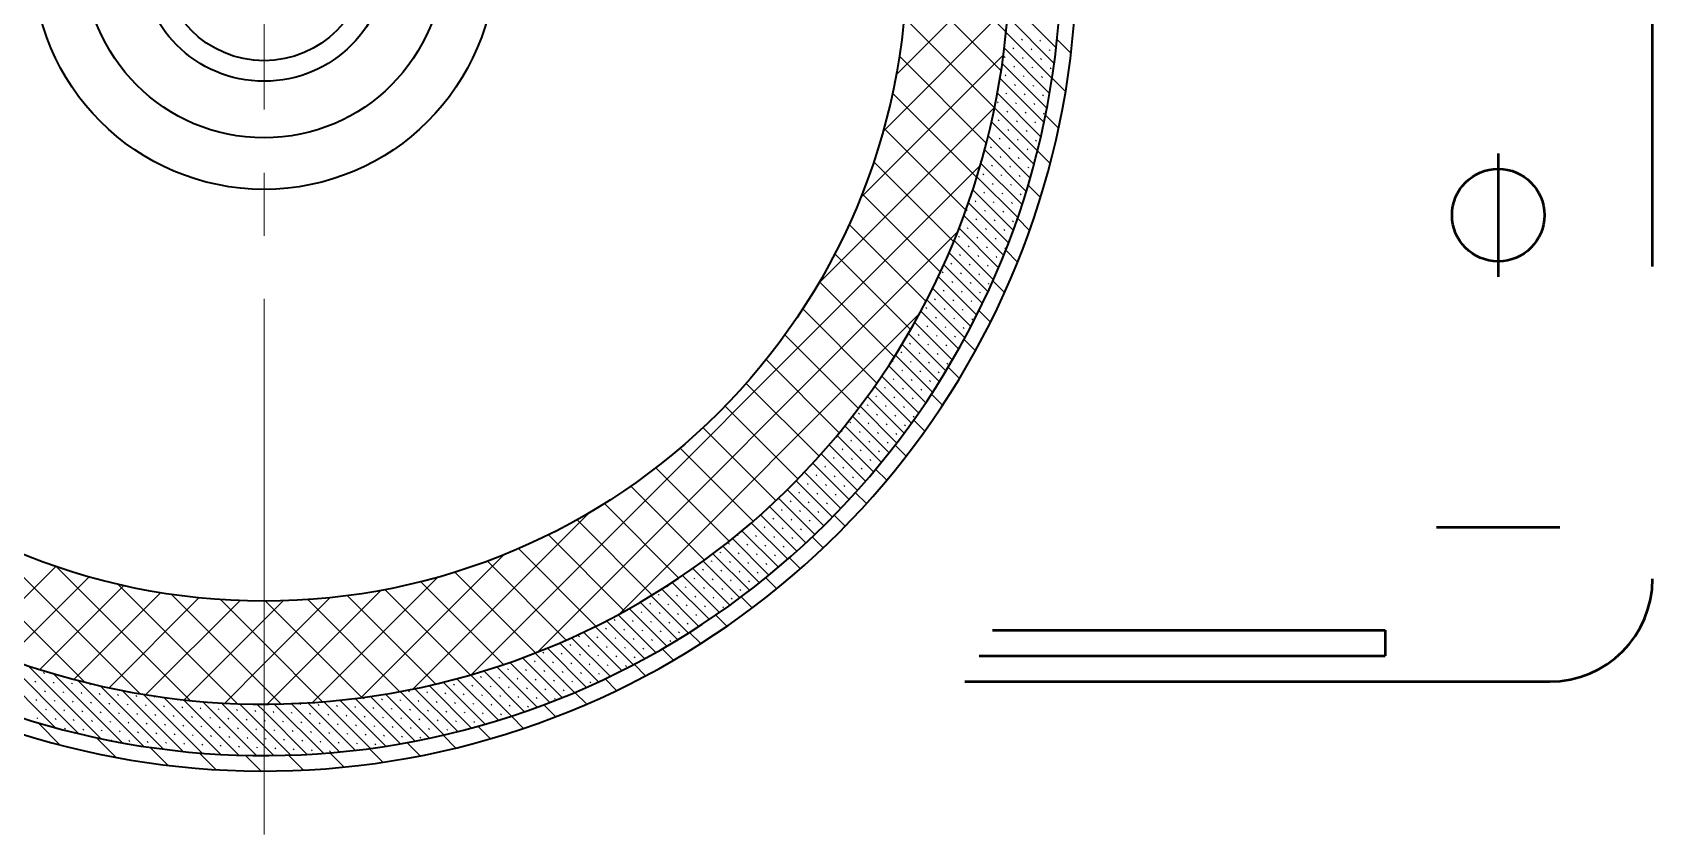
# Model space of a CAD drawing. Header units: millimetres. Extents: x 2139 to 2733, y 1509 to 1929.
# Drawn here: x 2362.5 to 2377.91, y 1609.92 to 1617.55 of the extents above; entities that cross this region are included whole.
import ezdxf

# ---------------------------------------------------------------- set-up
doc = ezdxf.new("R2010")
doc.units = ezdxf.units.MM
doc.linetypes.add('JIS_08_11', pattern=[12.8, 11, -0.6, 0.6, -0.6])
doc.linetypes.add('点画线', pattern=[18, 12, -2, 2, -2])
for name, color, linetype, lineweight in [('EB0', 7, 'Continuous', 35), ('中心线', 7, 'JIS_08_11', 9), ('设备', 7, 'Continuous', 50)]:
    doc.layers.add(name, color=color, linetype=linetype, lineweight=lineweight)
doc.layers.add('厂房', color=7, linetype='Continuous')
pattern_1 = [(315, (2384.9356, 1635.51417), (0.2075568, 0.2075568), [])]

# ---------------------------------------------------------------- blocks, each defined once
blk = doc.blocks.new('*X1')
at = {"layer": 'EB0', "color": 0, "linetype": 'Continuous', "lineweight": 18}
for p, q in [((353.36, -268.51), (375.44, -290.59)), ((362.15, -268.82), (386.49, -293.15)), ((371.56, -269.74), (399.35, -297.53)), ((381.75, -271.44), (416.03, -305.72)), ((352.73, -276.36), (365.53, -289.17)), ((393.01, -274.21), (492.03, -373.23)), ((405.88, -278.6), (487.64, -360.36)), ((352.73, -284.85), (356.45, -288.56)), ((421.76, -285.99), (480.25, -344.49)), ((453.36, -309.11), (457.14, -312.89)), ((228.47, -338.78), (243.12, -353.43)), ((236.69, -338.51), (246.24, -348.06)), ((245.17, -338.51), (249.58, -342.91)), ((225.38, -344.18), (240.23, -359.03)), ((222.49, -349.77), (237.59, -364.86)), ((460.52, -350.21), (494.8, -384.49)), ((219.81, -355.57), (235.2, -370.96)), ((217.34, -361.59), (233.08, -377.33)), ((215.11, -367.85), (231.27, -384)), ((468.71, -366.89), (496.5, -394.68)), ((213.12, -374.34), (229.78, -391)), ((211.4, -381.11), (228.65, -398.36)), ((473.09, -379.75), (497.43, -404.09)), ((209.97, -388.16), (227.95, -406.14)), ((475.65, -390.8), (497.73, -412.88)), ((208.85, -395.53), (226.83, -413.51)), ((208.1, -403.26), (218.35, -413.51)), ((477.08, -400.71), (489.88, -413.51)), ((207.75, -411.39), (209.86, -413.51)), ((477.68, -409.79), (481.39, -413.51)), ((209.86, -413.51), (229.24, -432.89)), ((218.35, -413.51), (228.11, -423.28)), ((226.83, -413.51), (227.74, -414.41)), ((481.39, -413.51), (496.9, -429.02)), ((489.88, -413.51), (497.53, -421.16)), ((477.64, -418.25), (495.9, -436.5)), ((207.88, -420.01), (231.39, -443.52)), ((477.09, -426.18), (494.56, -443.65)), ((208.58, -429.2), (235.06, -455.68)), ((476.1, -433.67), (492.93, -450.51)), ((210.01, -439.11), (241.57, -470.67)), ((474.72, -440.78), (491.03, -457.09)), ((212.39, -449.98), (316.26, -553.85)), ((473.01, -447.55), (488.87, -463.42)), ((470.99, -454.02), (486.48, -469.51)), ((216.17, -462.24), (304, -550.07)), ((468.68, -460.2), (483.87, -475.38)), ((466.12, -466.12), (481.04, -481.04)), ((463.31, -471.8), (478.02, -486.5)), ((222.31, -476.86), (289.38, -543.94)), ((460.27, -477.24), (474.8, -491.77)), ((457, -482.45), (471.39, -496.85)), ((453.51, -487.46), (467.8, -501.74)), ((449.82, -492.24), (464.03, -506.45)), ((445.92, -496.83), (460.08, -510.99)), ((234.73, -497.78), (268.47, -531.51)), ((441.81, -501.2), (455.95, -515.35)), ((437.5, -505.38), (451.65, -519.53)), ((432.98, -509.35), (447.17, -523.54)), ((428.26, -513.11), (442.52, -527.37)), ((423.33, -516.67), (437.68, -531.02)), ((418.18, -520), (432.66, -534.49)), ((295.57, -524.67), (327.13, -556.23)), ((407.22, -526.01), (422.06, -540.86)), ((412.81, -523.12), (427.46, -537.77)), ((401.38, -528.66), (416.47, -543.75)), ((310.56, -531.18), (337.04, -557.66)), ((395.28, -531.04), (410.67, -546.43)), ((322.72, -534.85), (346.23, -558.36)), ((382.24, -534.98), (398.4, -551.13)), ((388.91, -533.16), (404.65, -548.9)), ((333.35, -537), (352.73, -556.38)), ((342.97, -538.13), (352.73, -547.89)), ((351.83, -538.51), (352.73, -539.41)), ((360.1, -538.29), (378.08, -556.28)), ((367.88, -537.59), (385.14, -554.84)), ((375.24, -536.46), (391.9, -553.12)), ((352.73, -539.41), (370.71, -557.39)), ((352.73, -547.89), (362.98, -558.15)), ((352.73, -556.38), (354.85, -558.49))]:
    blk.add_line(p, q, dxfattribs=at)
blk = doc.blocks.new('*X2')
at = {"layer": 'EB0', "color": 0, "linetype": 'Continuous', "lineweight": 18}
for p, q in [((352.73, -275.18), (359.26, -268.66)), ((352.73, -283.66), (367.17, -269.23)), ((356.32, -288.56), (374.7, -270.18)), ((364.32, -289.05), (381.9, -271.47)), ((371.87, -289.98), (388.79, -273.06)), ((379.03, -291.31), (395.41, -274.93)), ((385.85, -292.97), (401.77, -277.05)), ((392.35, -294.95), (407.9, -279.41)), ((398.57, -297.22), (413.8, -281.99)), ((404.53, -299.75), (419.49, -284.79)), ((410.24, -302.52), (424.98, -287.79)), ((415.71, -305.53), (430.27, -290.98)), ((420.96, -308.77), (435.37, -294.36)), ((425.99, -312.23), (440.29, -297.93)), ((430.81, -315.89), (445.03, -301.68)), ((435.42, -319.77), (449.59, -305.6)), ((439.83, -323.85), (453.97, -309.7)), ((444.03, -328.13), (458.18, -313.98)), ((448.03, -332.62), (462.21, -318.43)), ((451.82, -337.31), (466.07, -323.06)), ((455.41, -342.21), (469.74, -327.87)), ((458.77, -347.33), (473.24, -332.86)), ((213.94, -371.55), (246.98, -338.51)), ((218.62, -358.38), (238.49, -338.51)), ((226.69, -341.82), (230.01, -338.51)), ((461.92, -352.66), (476.55, -338.04)), ((464.84, -358.23), (479.66, -343.41)), ((210.98, -382.99), (246.77, -347.2)), ((467.52, -364.03), (482.58, -348.98)), ((469.95, -370.09), (485.29, -354.75)), ((472.1, -376.42), (487.79, -360.74)), ((209.15, -393.31), (237.58, -364.87)), ((473.96, -383.05), (490.06, -366.96)), ((475.5, -390), (492.08, -373.42)), ((208.13, -402.81), (232.86, -378.08)), ((476.68, -397.31), (493.84, -380.14)), ((477.44, -405.03), (495.32, -387.15)), ((207.74, -411.68), (230.09, -389.33)), ((477.73, -413.22), (496.48, -394.48)), ((214.4, -413.51), (228.53, -399.38)), ((485.93, -413.51), (497.29, -402.15)), ((222.89, -413.51), (227.83, -408.57)), ((494.42, -413.51), (497.7, -410.23)), ((207.88, -420.03), (214.4, -413.51)), ((208.45, -427.94), (222.89, -413.51)), ((476.43, -431.49), (494.42, -413.51)), ((477.44, -422), (485.93, -413.51)), ((209.41, -435.48), (227.78, -417.1)), ((474.45, -441.96), (497.64, -418.77)), ((210.7, -442.67), (228.27, -425.1)), ((471.04, -453.85), (497.02, -427.88)), ((212.29, -449.57), (229.21, -432.65)), ((465.09, -468.29), (495.7, -437.68)), ((214.15, -456.18), (230.53, -439.81)), ((216.28, -462.55), (232.2, -446.62)), ((450.62, -491.25), (493.47, -448.39)), ((218.64, -468.67), (234.18, -453.13)), ((221.22, -474.57), (236.44, -459.35)), ((399.64, -550.71), (489.94, -460.42)), ((224.01, -480.27), (238.97, -465.31)), ((227.01, -485.75), (241.75, -471.02)), ((413.83, -545.01), (484.23, -474.6)), ((230.2, -491.04), (244.76, -476.49)), ((233.59, -496.15), (248, -481.74)), ((237.15, -501.07), (251.45, -486.77)), ((240.9, -505.8), (255.12, -491.59)), ((433.17, -534.15), (473.38, -493.95)), ((244.83, -510.36), (258.99, -496.2)), ((248.93, -514.75), (263.07, -500.6)), ((253.2, -518.96), (267.35, -504.81)), ((257.66, -522.99), (271.84, -508.81)), ((262.29, -526.84), (276.53, -512.6)), ((387.62, -554.25), (430.47, -511.39)), ((267.1, -530.52), (281.44, -516.18)), ((272.09, -534.01), (286.55, -519.55)), ((277.27, -537.32), (291.89, -522.7)), ((282.63, -540.44), (297.45, -525.62)), ((376.9, -556.48), (407.52, -525.86)), ((288.2, -543.36), (303.26, -528.3)), ((293.97, -546.07), (309.32, -530.73)), ((367.1, -557.8), (393.08, -531.82)), ((299.96, -548.57), (315.65, -532.88)), ((306.18, -550.83), (322.27, -534.74)), ((358, -558.41), (381.18, -535.23)), ((312.64, -552.86), (329.22, -536.28)), ((319.37, -554.62), (336.53, -537.45)), ((326.38, -556.09), (344.25, -538.22)), ((333.7, -557.25), (352.45, -538.51)), ((352.73, -555.19), (370.72, -537.21)), ((352.73, -546.71), (361.22, -538.22)), ((341.38, -558.06), (352.73, -546.71)), ((349.45, -558.47), (352.73, -555.19))]:
    blk.add_line(p, q, dxfattribs=at)
blk = doc.blocks.new('*X3')
at = {"layer": 'EB0', "color": 0, "linetype": 'Continuous', "lineweight": 18}
for p, q in [((361, -268.74), (370.24, -259.5)), ((364.15, -268.96), (373.24, -259.87)), ((367.24, -269.24), (376.18, -260.29)), ((370.27, -269.57), (379.08, -260.76)), ((370.59, -260.83), (370.77, -260.65)), ((373.24, -269.97), (381.93, -261.28)), ((374.14, -260.65), (374.32, -260.47)), ((368.73, -262.69), (368.91, -262.52)), ((370.41, -264.38), (370.59, -264.2)), ((372.28, -262.52), (372.46, -262.34)), ((373.96, -264.2), (374.14, -264.02)), ((375.82, -262.34), (376, -262.16)), ((376.16, -270.41), (384.73, -261.85)), ((377.51, -264.02), (377.69, -263.84)), ((379.03, -270.91), (387.49, -262.46)), ((379.37, -262.16), (379.55, -261.98)), ((381.05, -263.84), (381.23, -263.66)), ((381.85, -271.46), (390.21, -263.11)), ((382.92, -261.98), (383.1, -261.8)), ((384.6, -263.66), (384.78, -263.48)), ((384.62, -272.06), (392.88, -263.8)), ((387.35, -272.7), (395.52, -264.53)), ((388.15, -263.48), (388.33, -263.3)), ((368.55, -266.24), (368.73, -266.06)), ((370.23, -267.93), (370.41, -267.75)), ((372.1, -266.06), (372.28, -265.88)), ((373.78, -267.75), (373.96, -267.57)), ((375.64, -265.88), (375.82, -265.7)), ((377.33, -267.57), (377.51, -267.39)), ((379.19, -265.7), (379.37, -265.52)), ((380.88, -267.39), (381.05, -267.21)), ((382.74, -265.52), (382.92, -265.34)), ((384.42, -267.21), (384.6, -267.03)), ((386.29, -265.34), (386.47, -265.16)), ((387.97, -267.03), (388.15, -266.85)), ((389.83, -265.16), (390.01, -264.98)), ((390.03, -273.39), (398.12, -265.3)), ((391.52, -266.85), (391.7, -266.67)), ((392.67, -274.12), (400.67, -266.11)), ((393.38, -264.98), (393.56, -264.81)), ((395.06, -266.67), (395.24, -266.49)), ((395.26, -274.89), (403.2, -266.95)), ((398.61, -266.49), (398.79, -266.31)), ((371.92, -269.61), (372.1, -269.43)), ((375.46, -269.43), (375.64, -269.25)), ((379.01, -269.25), (379.19, -269.07)), ((380.7, -270.93), (380.88, -270.75)), ((382.56, -269.07), (382.74, -268.89)), ((384.24, -270.75), (384.42, -270.58)), ((386.11, -268.89), (386.29, -268.71)), ((387.79, -270.58), (387.97, -270.4)), ((389.65, -268.71), (389.83, -268.53)), ((391.34, -270.4), (391.52, -270.22)), ((393.2, -268.53), (393.38, -268.35)), ((394.88, -270.22), (395.06, -270.04)), ((396.75, -268.35), (396.93, -268.17)), ((397.82, -275.7), (405.68, -267.83)), ((398.43, -270.04), (398.61, -269.86)), ((400.29, -268.17), (400.47, -267.99)), ((400.34, -276.55), (408.14, -268.75)), ((401.98, -269.86), (402.16, -269.68)), ((402.82, -277.43), (410.56, -269.7)), ((403.84, -267.99), (404.02, -267.81)), ((405.26, -278.36), (412.94, -270.68)), ((405.53, -269.68), (405.71, -269.5)), ((409.07, -269.5), (409.25, -269.32)), ((385.99, -272.37), (386.11, -272.26)), ((389.47, -272.26), (389.65, -272.08)), ((393.02, -272.08), (393.2, -271.9)), ((394.7, -273.76), (394.88, -273.58)), ((396.57, -271.9), (396.75, -271.72)), ((398.25, -273.58), (398.43, -273.4)), ((400.12, -271.72), (400.29, -271.54)), ((401.8, -273.4), (401.98, -273.22)), ((403.66, -271.54), (403.84, -271.36)), ((405.35, -273.22), (405.53, -273.04)), ((407.21, -271.36), (407.39, -271.18)), ((407.67, -279.32), (415.29, -271.7)), ((408.89, -273.04), (409.07, -272.87)), ((410.04, -280.31), (417.62, -272.74)), ((410.76, -271.18), (410.94, -271)), ((412.38, -281.35), (419.9, -273.82)), ((412.44, -272.87), (412.62, -272.69)), ((415.99, -272.69), (416.17, -272.51)), ((396.55, -275.29), (396.57, -275.27)), ((399.94, -275.27), (400.12, -275.09)), ((401.62, -276.95), (401.8, -276.77)), ((403.48, -275.09), (403.66, -274.91)), ((405.17, -276.77), (405.35, -276.59)), ((407.03, -274.91), (407.21, -274.73)), ((408.71, -276.59), (408.89, -276.41)), ((410.58, -274.73), (410.76, -274.55)), ((412.26, -276.41), (412.44, -276.23)), ((414.12, -274.55), (414.3, -274.37)), ((414.68, -282.41), (422.16, -274.93)), ((415.81, -276.23), (415.99, -276.05)), ((416.95, -283.51), (424.39, -276.07)), ((417.67, -274.37), (417.85, -274.19)), ((419.19, -284.64), (426.59, -277.24)), ((419.36, -276.05), (419.54, -275.87)), ((422.9, -275.87), (423.08, -275.69)), ((406.85, -278.46), (407.03, -278.28)), ((410.4, -278.28), (410.58, -278.1)), ((412.08, -279.96), (412.26, -279.78)), ((413.94, -278.1), (414.12, -277.92)), ((415.63, -279.78), (415.81, -279.6)), ((417.49, -277.92), (417.67, -277.74)), ((419.18, -279.6), (419.36, -279.42)), ((421.04, -277.74), (421.22, -277.56)), ((421.4, -285.8), (428.76, -278.44)), ((422.72, -279.42), (422.9, -279.24)), ((423.57, -286.99), (430.9, -279.66)), ((424.59, -277.56), (424.77, -277.38)), ((426.27, -279.24), (426.45, -279.06)), ((429.82, -279.06), (429.83, -279.05)), ((413.77, -281.64), (413.94, -281.46)), ((417.31, -281.46), (417.49, -281.28)), ((419, -283.15), (419.18, -282.97)), ((420.86, -281.28), (421.04, -281.1)), ((422.54, -282.97), (422.72, -282.79)), ((424.41, -281.1), (424.59, -280.92)), ((425.72, -288.22), (433.01, -280.92)), ((426.09, -282.79), (426.27, -282.61)), ((427.83, -289.47), (435.1, -282.2)), ((427.95, -280.92), (428.13, -280.75)), ((429.64, -282.61), (429.82, -282.43)), ((429.91, -290.75), (437.15, -283.51)), ((431.5, -280.75), (431.68, -280.57)), ((433.19, -282.43), (433.36, -282.25)), ((420.68, -284.83), (420.86, -284.65)), ((422.49, -286.39), (422.54, -286.34)), ((424.23, -284.65), (424.41, -284.47)), ((425.91, -286.34), (426.09, -286.16)), ((427.77, -284.47), (427.95, -284.29)), ((429.46, -286.16), (429.64, -285.98)), ((431.32, -284.29), (431.5, -284.11)), ((431.96, -292.07), (439.18, -284.85)), ((433.01, -285.98), (433.19, -285.8)), ((433.99, -293.41), (441.18, -286.22)), ((434.87, -284.11), (435.05, -283.93)), ((436.55, -285.8), (436.73, -285.62)), ((440.1, -285.62), (440.18, -285.53)), ((427.59, -288.02), (427.77, -287.84)), ((429.28, -289.7), (429.46, -289.52)), ((431.14, -287.84), (431.32, -287.66)), ((432.83, -289.52), (433.01, -289.34)), ((434.69, -287.66), (434.87, -287.48)), ((435.98, -294.79), (443.15, -287.62)), ((436.37, -289.34), (436.55, -289.16)), ((437.95, -296.19), (445.1, -289.04)), ((438.24, -287.48), (438.42, -287.3)), ((439.92, -289.16), (440.1, -288.98)), ((441.78, -287.3), (441.96, -287.12)), ((443.47, -288.98), (443.65, -288.81)), ((430.96, -291.39), (431.14, -291.21)), ((434.51, -291.21), (434.69, -291.03)), ((436.19, -292.89), (436.37, -292.71)), ((438.06, -291.03), (438.24, -290.85)), ((439.74, -292.71), (439.92, -292.53)), ((439.88, -297.62), (447.02, -290.48)), ((441.6, -290.85), (441.78, -290.67)), ((441.79, -299.08), (448.91, -291.96)), ((443.29, -292.53), (443.47, -292.35)), ((445.15, -290.67), (445.33, -290.49)), ((446.84, -292.35), (447.01, -292.17)), ((437.88, -294.57), (438.06, -294.4)), ((439.56, -296.26), (439.74, -296.08)), ((441.42, -294.4), (441.6, -294.22)), ((443.11, -296.08), (443.29, -295.9)), ((443.67, -300.57), (450.78, -293.46)), ((444.97, -294.22), (445.15, -294.04)), ((445.52, -302.09), (452.62, -294.99)), ((446.66, -295.9), (446.84, -295.72)), ((448.52, -294.04), (448.7, -293.86)), ((450.2, -295.72), (450.38, -295.54)), ((441.24, -297.94), (441.42, -297.76)), ((444.79, -297.76), (444.97, -297.58)), ((446.48, -299.45), (446.66, -299.27)), ((447.34, -303.63), (454.43, -296.54)), ((448.34, -297.58), (448.52, -297.4)), ((449.14, -305.2), (456.22, -298.12)), ((450.02, -299.27), (450.2, -299.09)), ((451.89, -297.4), (452.07, -297.22)), ((453.57, -299.09), (453.75, -298.91)), ((442.93, -299.63), (443.11, -299.45)), ((444.61, -301.31), (444.79, -301.13)), ((448.16, -301.13), (448.34, -300.95)), ((450.91, -306.8), (457.98, -299.72)), ((451.71, -300.95), (451.89, -300.77)), ((452.65, -308.43), (459.72, -301.36)), ((455.25, -300.77), (455.43, -300.59)), ((456.94, -302.46), (457.12, -302.28)), ((458.8, -300.59), (458.86, -300.54)), ((460.49, -302.28), (460.58, -302.18)), ((446.44, -302.85), (446.48, -302.81)), ((449.84, -302.81), (450.02, -302.63)), ((451.53, -304.5), (451.71, -304.32)), ((453.39, -302.63), (453.57, -302.46)), ((454.36, -310.08), (461.43, -303.01)), ((455.07, -304.32), (455.25, -304.14)), ((456.05, -311.77), (463.12, -304.7)), ((458.62, -304.14), (458.8, -303.96)), ((462.17, -303.96), (462.28, -303.85)), ((463.85, -305.64), (463.95, -305.55)), ((453.21, -306.18), (453.39, -306)), ((454.89, -307.87), (455.07, -307.69)), ((456.76, -306), (456.94, -305.82)), ((457.7, -313.48), (464.78, -306.4)), ((458.44, -307.69), (458.62, -307.51)), ((459.33, -315.22), (466.41, -308.14)), ((460.31, -305.82), (460.49, -305.64)), ((461.99, -307.51), (462.17, -307.33)), ((465.54, -307.33), (465.59, -307.27)), ((456.58, -309.55), (456.76, -309.37)), ((458.26, -311.23), (458.44, -311.05)), ((460.13, -309.37), (460.31, -309.19)), ((460.93, -316.98), (468.02, -309.9)), ((461.81, -311.05), (461.99, -310.87)), ((462.51, -318.78), (469.6, -311.69)), ((463.67, -309.19), (463.85, -309.01)), ((465.36, -310.87), (465.54, -310.69)), ((459.95, -312.92), (460.13, -312.74)), ((461.63, -314.6), (461.81, -314.42)), ((463.49, -312.74), (463.67, -312.56)), ((464.05, -320.6), (471.15, -313.5)), ((465.18, -314.42), (465.36, -314.24)), ((467.04, -312.56), (467.22, -312.38)), ((468.72, -314.24), (468.9, -314.06)), ((463.31, -316.28), (463.49, -316.11)), ((465, -317.97), (465.18, -317.79)), ((465.57, -322.45), (472.68, -315.34)), ((466.86, -316.11), (467.04, -315.93)), ((467.06, -324.32), (474.18, -317.2)), ((468.54, -317.79), (468.72, -317.61)), ((470.41, -315.93), (470.59, -315.75)), ((472.09, -317.61), (472.27, -317.43)), ((463.28, -319.68), (463.31, -319.65)), ((464.82, -321.52), (465, -321.34)), ((466.68, -319.65), (466.86, -319.47)), ((468.37, -321.34), (468.54, -321.16)), ((468.52, -326.23), (475.66, -319.09)), ((469.96, -328.16), (477.11, -321.01)), ((470.23, -319.47), (470.41, -319.29)), ((471.91, -321.16), (472.09, -320.98)), ((473.78, -319.29), (473.96, -319.11)), ((475.46, -320.98), (475.64, -320.8)), ((466.5, -323.2), (466.68, -323.02)), ((470.05, -323.02), (470.23, -322.84)), ((471.36, -330.13), (478.53, -322.96)), ((473.6, -322.84), (473.78, -322.66)), ((475.28, -324.52), (475.46, -324.34)), ((477.14, -322.66), (477.32, -322.48)), ((478.83, -324.34), (479.01, -324.16)), ((468.19, -324.88), (468.37, -324.7)), ((469.87, -326.57), (470.05, -326.39)), ((471.73, -324.7), (471.91, -324.52)), ((472.74, -332.12), (479.93, -324.93)), ((473.42, -326.39), (473.6, -326.21)), ((474.08, -334.14), (481.3, -326.93)), ((476.96, -326.21), (477.14, -326.03)), ((480.51, -326.03), (480.61, -325.92)), ((471.55, -328.25), (471.73, -328.07)), ((473.24, -329.93), (473.42, -329.76)), ((475.1, -328.07), (475.28, -327.89)), ((475.4, -336.19), (482.64, -328.95)), ((476.78, -329.76), (476.96, -329.58)), ((478.65, -327.89), (478.83, -327.71)), ((480.33, -329.58), (480.51, -329.4)), ((474.92, -331.62), (475.1, -331.44)), ((476.6, -333.3), (476.78, -333.12)), ((476.69, -338.27), (483.95, -331.01)), ((477.94, -340.38), (485.24, -333.09)), ((478.47, -331.44), (478.65, -331.26)), ((480.15, -333.12), (480.33, -332.94)), ((482.02, -331.26), (482.19, -331.08)), ((483.7, -332.94), (483.88, -332.76)), ((474.74, -335.16), (474.92, -334.99)), ((476.43, -336.85), (476.6, -336.67)), ((478.29, -334.99), (478.47, -334.81)), ((479.17, -342.52), (486.5, -335.2)), ((479.97, -336.67), (480.15, -336.49)), ((481.84, -334.81), (482.02, -334.63)), ((483.52, -336.49), (483.7, -336.31)), ((485.38, -334.63), (485.56, -334.45)), ((487.07, -336.31), (487.11, -336.26)), ((478.11, -338.53), (478.29, -338.35)), ((479.79, -340.22), (479.97, -340.04)), ((480.36, -344.7), (487.72, -337.34)), ((481.53, -346.9), (488.92, -339.5)), ((481.66, -338.35), (481.84, -338.17)), ((483.34, -340.04), (483.52, -339.86)), ((485.2, -338.17), (485.38, -337.99)), ((486.89, -339.86), (487.07, -339.68)), ((481.48, -341.9), (481.66, -341.72)), ((482.66, -349.14), (490.1, -341.7)), ((485.02, -341.72), (485.2, -341.54)), ((486.71, -343.4), (486.89, -343.23)), ((488.57, -341.54), (488.75, -341.36)), ((490.25, -343.23), (490.43, -343.05)), ((479.77, -343.61), (479.79, -343.58)), ((481.3, -345.45), (481.48, -345.27)), ((483.16, -343.58), (483.34, -343.4)), ((483.76, -351.4), (491.24, -343.93)), ((484.83, -353.71), (492.35, -346.18)), ((484.84, -345.27), (485.02, -345.09)), ((488.39, -345.09), (488.57, -344.91)), ((482.98, -347.13), (483.16, -346.95)), ((484.66, -348.82), (484.84, -348.64)), ((485.86, -356.04), (493.43, -348.47)), ((486.53, -346.95), (486.71, -346.77)), ((488.21, -348.64), (488.39, -348.46)), ((490.08, -346.77), (490.25, -346.59)), ((491.76, -348.46), (491.94, -348.28)), ((484.48, -352.36), (484.66, -352.18)), ((486.35, -350.5), (486.53, -350.32)), ((486.86, -358.41), (494.48, -350.79)), ((488.03, -352.18), (488.21, -352)), ((489.9, -350.32), (490.08, -350.14)), ((491.58, -352), (491.76, -351.82)), ((493.44, -350.14), (493.62, -349.96)), ((486.17, -354.05), (486.35, -353.87)), ((487.82, -360.82), (495.49, -353.14)), ((487.85, -355.73), (488.03, -355.55)), ((488.75, -363.26), (496.48, -355.52)), ((489.72, -353.87), (489.9, -353.69)), ((491.4, -355.55), (491.58, -355.37)), ((493.26, -353.69), (493.44, -353.51)), ((494.95, -355.37), (495.13, -355.19)), ((487.67, -359.28), (487.85, -359.1)), ((489.54, -357.41), (489.72, -357.23)), ((489.64, -365.73), (497.43, -357.94)), ((491.22, -359.1), (491.4, -358.92)), ((493.08, -357.23), (493.26, -357.05)), ((494.77, -358.92), (494.95, -358.74)), ((496.63, -357.05), (496.81, -356.88)), ((489.36, -360.96), (489.54, -360.78)), ((490.49, -368.25), (498.35, -360.39)), ((492.9, -360.78), (493.08, -360.6)), ((494.59, -362.47), (494.77, -362.29)), ((496.45, -360.6), (496.63, -360.42)), ((498.13, -362.29), (498.31, -362.11)), ((489.2, -364.49), (489.36, -364.33)), ((491.04, -362.65), (491.22, -362.47)), ((491.3, -370.8), (499.23, -362.88)), ((492.07, -373.4), (500.08, -365.4)), ((492.72, -364.33), (492.9, -364.15)), ((496.27, -364.15), (496.45, -363.97)), ((490.86, -366.19), (491.04, -366.01)), ((492.54, -367.88), (492.72, -367.7)), ((492.81, -376.03), (500.89, -367.95)), ((494.41, -366.01), (494.59, -365.83)), ((496.09, -367.7), (496.27, -367.52)), ((497.96, -365.83), (498.13, -365.65)), ((499.64, -367.52), (499.82, -367.34)), ((492.36, -371.42), (492.54, -371.24)), ((493.5, -378.71), (501.66, -370.55)), ((494.23, -369.56), (494.41, -369.38)), ((495.91, -371.24), (496.09, -371.06)), ((497.78, -369.38), (497.96, -369.2)), ((499.46, -371.06), (499.64, -370.88)), ((494.05, -373.11), (494.23, -372.93)), ((494.14, -381.43), (502.39, -373.18)), ((495.73, -374.79), (495.91, -374.61)), ((497.6, -372.93), (497.78, -372.75)), ((499.28, -374.61), (499.46, -374.43)), ((501.14, -372.75), (501.32, -372.57)), ((493.87, -376.65), (494.05, -376.47)), ((494.74, -384.2), (503.09, -375.85)), ((497.42, -376.47), (497.6, -376.3)), ((499.1, -378.16), (499.28, -377.98)), ((500.96, -376.3), (501.14, -376.12)), ((502.65, -377.98), (502.83, -377.8)), ((493.82, -380.07), (493.87, -380.02)), ((495.29, -387.02), (503.74, -378.57)), ((495.55, -378.34), (495.73, -378.16)), ((497.24, -380.02), (497.42, -379.84)), ((500.78, -379.84), (500.96, -379.66)), ((495.37, -381.89), (495.55, -381.71)), ((495.79, -389.88), (504.35, -381.32)), ((496.25, -392.8), (504.92, -384.12)), ((497.06, -383.57), (497.24, -383.39)), ((498.92, -381.71), (499.1, -381.53)), ((500.6, -383.39), (500.78, -383.21)), ((502.47, -381.53), (502.65, -381.35)), ((504.15, -383.21), (504.33, -383.03)), ((495.19, -385.43), (495.37, -385.25)), ((496.64, -395.77), (505.44, -386.97)), ((496.88, -387.12), (497.06, -386.94)), ((498.74, -385.25), (498.92, -385.07)), ((500.42, -386.94), (500.6, -386.76)), ((502.29, -385.07), (502.47, -384.89)), ((503.97, -386.76), (504.15, -386.58)), ((496.7, -390.66), (496.88, -390.48)), ((496.98, -398.8), (505.92, -389.86)), ((498.56, -388.8), (498.74, -388.62)), ((500.25, -390.48), (500.42, -390.3)), ((502.11, -388.62), (502.29, -388.44)), ((503.79, -390.3), (503.97, -390.12)), ((505.66, -388.44), (505.69, -388.41)), ((497.27, -401.88), (506.34, -392.8)), ((498.38, -392.35), (498.56, -392.17)), ((501.93, -392.17), (502.11, -391.99)), ((503.61, -393.85), (503.79, -393.67)), ((505.48, -391.99), (505.66, -391.81)), ((496.52, -394.21), (496.7, -394.03)), ((497.48, -405.03), (506.72, -395.8)), ((498.2, -395.89), (498.38, -395.71)), ((500.07, -394.03), (500.25, -393.85)), ((501.75, -395.71), (501.93, -395.54)), ((505.3, -395.54), (505.48, -395.36)), ((497.64, -408.25), (507.04, -398.85)), ((498.02, -399.44), (498.2, -399.26)), ((499.89, -397.58), (500.07, -397.4)), ((501.57, -399.26), (501.75, -399.08)), ((503.43, -397.4), (503.61, -397.22)), ((505.12, -399.08), (505.3, -398.9)), ((497.72, -411.53), (507.3, -401.95)), ((497.84, -402.99), (498.02, -402.81)), ((499.71, -401.13), (499.89, -400.95)), ((501.39, -402.81), (501.57, -402.63)), ((503.25, -400.95), (503.43, -400.77)), ((504.94, -402.63), (505.12, -402.45)), ((506.8, -400.77), (506.98, -400.59)), ((497.66, -406.54), (497.84, -406.36)), ((499.11, -413.51), (507.5, -405.11)), ((499.53, -404.67), (499.71, -404.49)), ((501.21, -406.36), (501.39, -406.18)), ((503.07, -404.49), (503.25, -404.31)), ((504.76, -406.18), (504.94, -406)), ((506.62, -404.31), (506.8, -404.13)), ((499.35, -408.22), (499.53, -408.04)), ((502.48, -413.51), (507.65, -408.34)), ((502.89, -408.04), (503.07, -407.86)), ((504.58, -409.72), (504.76, -409.54)), ((506.44, -407.86), (506.62, -407.68)), ((499.17, -411.77), (499.35, -411.59)), ((501.03, -409.9), (501.21, -409.72)), ((502.71, -411.59), (502.89, -411.41)), ((505.85, -413.51), (507.72, -411.63)), ((506.26, -411.41), (506.44, -411.23)), ((497.24, -425.48), (507.73, -415)), ((497.49, -421.86), (505.85, -413.51)), ((497.65, -418.33), (502.48, -413.51)), ((497.73, -414.89), (499.11, -413.51)), ((498.99, -415.31), (499.17, -415.13)), ((500.85, -413.45), (501.03, -413.27)), ((502.54, -415.13), (502.71, -414.96)), ((504.4, -413.27), (504.58, -413.09)), ((506.08, -414.96), (506.26, -414.78)), ((496.88, -429.21), (507.65, -418.43)), ((498.81, -418.86), (498.99, -418.68)), ((500.67, -417), (500.85, -416.82)), ((502.36, -418.68), (502.54, -418.5)), ((504.22, -416.82), (504.4, -416.64)), ((505.9, -418.5), (506.08, -418.32)), ((496.41, -433.05), (507.5, -421.95)), ((500.49, -420.55), (500.67, -420.37)), ((502.18, -422.23), (502.36, -422.05)), ((504.04, -420.37), (504.22, -420.19)), ((505.72, -422.05), (505.9, -421.87)), ((507.59, -420.19), (507.59, -420.18)), ((498.63, -422.41), (498.81, -422.23)), ((500.31, -424.09), (500.49, -423.91)), ((503.86, -423.91), (504.04, -423.73)), ((495.82, -437.01), (507.26, -425.56)), ((498.45, -425.96), (498.63, -425.78)), ((500.13, -427.64), (500.31, -427.46)), ((502, -425.78), (502.18, -425.6)), ((503.68, -427.46), (503.86, -427.28)), ((505.54, -425.6), (505.72, -425.42)), ((495.08, -441.11), (506.93, -429.26)), ((498.27, -429.5), (498.45, -429.32)), ((499.95, -431.19), (500.13, -431.01)), ((501.82, -429.32), (502, -429.14)), ((503.5, -431.01), (503.68, -430.83)), ((505.36, -429.14), (505.54, -428.96)), ((494.19, -445.37), (506.49, -433.07)), ((496.23, -434.91), (496.41, -434.73)), ((498.09, -433.05), (498.27, -432.87)), ((499.77, -434.73), (499.95, -434.55)), ((501.64, -432.87), (501.82, -432.69)), ((503.32, -434.55), (503.5, -434.37)), ((505.18, -432.69), (505.36, -432.51)), ((493.11, -449.81), (505.94, -436.98)), ((497.91, -436.6), (498.09, -436.42)), ((501.46, -436.42), (501.64, -436.24)), ((505, -436.24), (505.18, -436.06)), ((491.83, -454.47), (505.27, -441.02)), ((496.05, -438.46), (496.23, -438.28)), ((497.73, -440.14), (497.91, -439.97)), ((499.59, -438.28), (499.77, -438.1)), ((501.28, -439.97), (501.46, -439.79)), ((503.14, -438.1), (503.32, -437.92)), ((504.83, -439.79), (505, -439.61)), ((495.87, -442.01), (496.05, -441.83)), ((497.55, -443.69), (497.73, -443.51)), ((499.41, -441.83), (499.59, -441.65)), ((501.1, -443.51), (501.28, -443.33)), ((502.96, -441.65), (503.14, -441.47)), ((504.65, -443.33), (504.83, -443.15)), ((490.29, -459.38), (504.46, -445.21)), ((493.82, -447.42), (494, -447.24)), ((495.69, -445.56), (495.87, -445.38)), ((497.37, -447.24), (497.55, -447.06)), ((499.23, -445.38), (499.41, -445.2)), ((500.92, -447.06), (501.1, -446.88)), ((502.78, -445.2), (502.96, -445.02)), ((488.44, -464.59), (503.49, -449.54)), ((495.51, -449.1), (495.69, -448.92)), ((499.06, -448.92), (499.23, -448.74)), ((500.74, -450.61), (500.92, -450.43)), ((502.6, -448.74), (502.78, -448.56)), ((493.64, -450.97), (493.82, -450.79)), ((495.33, -452.65), (495.51, -452.47)), ((497.19, -450.79), (497.37, -450.61)), ((498.88, -452.47), (499.06, -452.29)), ((502.42, -452.29), (502.6, -452.11)), ((486.19, -470.21), (502.33, -454.06)), ((491.6, -456.38), (491.78, -456.2)), ((493.47, -454.51), (493.64, -454.33)), ((495.15, -456.2), (495.33, -456.02)), ((497.01, -454.33), (497.19, -454.15)), ((498.7, -456.02), (498.88, -455.84)), ((500.56, -454.15), (500.74, -453.97)), ((493.29, -458.06), (493.47, -457.88)), ((496.83, -457.88), (497.01, -457.7)), ((500.38, -457.7), (500.56, -457.52))]:
    blk.add_line(p, q, dxfattribs=at)

msp = doc.modelspace()

# ---------------------------------------------------------------- hatches: boundary and pattern name
at = {"layer": '设备', "linetype": 'Continuous', "lineweight": 18}
h = msp.add_hatch(dxfattribs=at)
h.set_pattern_fill('无图案', scale=0.29353, angle=315, style=0, pattern_type=0)
h.set_pattern_definition(pattern_1)
edge = h.paths.add_edge_path(flags=0)
edge.add_arc((2364.706, 1618.258), 7.583, 568.6717, 572.169)
edge.add_arc((2364.706, 1618.258), 7.583, 565.7873, 568.6717)
edge.add_arc((2364.706, 1618.258), 7.583, 563.2703, 565.7873)
edge.add_arc((2364.706, 1618.258), 7.583, 561.0045, 563.2703)
edge.add_arc((2364.706, 1618.258), 7.583, 558.9244, 561.0045)
edge.add_arc((2364.706, 1618.258), 7.583, 556.9883, 558.9244)
edge.add_arc((2364.706, 1618.258), 7.583, 555.1681, 556.9883)
edge.add_arc((2364.706, 1618.258), 7.583, 553.4437, 555.1681)
edge.add_arc((2364.706, 1618.258), 7.583, 551.7999, 553.4437)
edge.add_arc((2364.706, 1618.258), 7.583, 550.2252, 551.7999)
edge.add_arc((2364.706, 1618.258), 7.583, 549.4609, 550.2252)
edge.add_arc((2364.706, 1618.258), 7.583, 548.7106, 549.4609)
edge.add_arc((2364.706, 1618.258), 7.583, 547.2486, 548.7106)
edge.add_arc((2364.706, 1618.258), 7.583, 545.8333, 547.2486)
edge.add_arc((2364.706, 1618.258), 7.583, 544.4597, 545.8333)
edge.add_arc((2364.706, 1618.258), 7.583, 543.1235, 544.4597)
edge.add_arc((2364.706, 1618.258), 7.583, 541.8213, 543.1235)
edge.add_arc((2364.706, 1618.258), 7.583, 540.5498, 541.8213)
edge.add_arc((2364.706, 1618.258), 7.583, 540, 540.5498)
edge.add_line((2356.976, 1618.258), (2357.123, 1618.258))
edge.add_arc((2364.706, 1618.258), 7.73, 540, 566.2978)
edge.add_arc((2364.706, 1618.258), 7.73, 566.2978, 568.3387)
edge.add_arc((2364.706, 1618.258), 7.73, 568.3387, 570.4196)
edge.add_arc((2364.706, 1618.258), 7.73, 570.4196, 630)
edge.add_line((2364.706, 1610.675), (2364.706, 1610.528))
edge.add_arc((2364.706, 1618.258), 7.583, 629.4502, 630)
edge.add_arc((2364.706, 1618.258), 7.583, 628.1787, 629.4502)
edge.add_arc((2364.706, 1618.258), 7.583, 627.5316, 628.1787)
edge.add_arc((2364.706, 1618.258), 7.583, 626.8765, 627.5316)
edge.add_arc((2364.706, 1618.258), 7.583, 625.5403, 626.8765)
edge.add_arc((2364.706, 1618.258), 7.583, 624.1667, 625.5403)
edge.add_arc((2364.706, 1618.258), 7.583, 622.7514, 624.1667)
edge.add_arc((2364.706, 1618.258), 7.583, 621.2894, 622.7514)
edge.add_arc((2364.706, 1618.258), 7.583, 619.7748, 621.2894)
edge.add_arc((2364.706, 1618.258), 7.583, 618.2001, 619.7748)
edge.add_arc((2364.706, 1618.258), 7.583, 616.5563, 618.2001)
edge.add_arc((2364.706, 1618.258), 7.583, 614.8319, 616.5563)
edge.add_arc((2364.706, 1618.258), 7.583, 613.0117, 614.8319)
edge.add_arc((2364.706, 1618.258), 7.583, 611.0756, 613.0117)
edge.add_arc((2364.706, 1618.258), 7.583, 608.9955, 611.0756)
edge.add_arc((2364.706, 1618.258), 7.583, 606.7297, 608.9955)
edge.add_arc((2364.706, 1618.258), 7.583, 604.2127, 606.7297)
edge.add_arc((2364.706, 1618.258), 7.583, 601.3283, 604.2127)
edge.add_arc((2364.706, 1618.258), 7.583, 597.831, 601.3283)
edge.add_arc((2364.706, 1618.258), 7.583, 592.9487, 597.831)
edge.add_arc((2364.706, 1618.258), 7.583, 577.0513, 592.9487)
edge.add_arc((2364.706, 1618.258), 7.583, 572.169, 577.0513)
h = msp.add_hatch(dxfattribs=at)
h.set_pattern_fill('无图案', scale=0.29353, angle=315, style=0, pattern_type=0)
h.set_pattern_definition(pattern_1)
edge = h.paths.add_edge_path(flags=0)
edge.add_arc((2364.706, 1618.258), 7.583, 349.143, 350.2134)
edge.add_arc((2364.706, 1618.258), 7.583, 348.0861, 349.143)
edge.add_arc((2364.706, 1618.258), 7.583, 347.0416, 348.0861)
edge.add_arc((2364.706, 1618.258), 7.583, 346.009, 347.0416)
edge.add_arc((2364.706, 1618.258), 7.583, 344.9874, 346.009)
edge.add_arc((2364.706, 1618.258), 7.583, 343.9762, 344.9874)
edge.add_arc((2364.706, 1618.258), 7.583, 342.9748, 343.9762)
edge.add_arc((2364.706, 1618.258), 7.583, 341.9826, 342.9748)
edge.add_arc((2364.706, 1618.258), 7.583, 340.9991, 341.9826)
edge.add_arc((2364.706, 1618.258), 7.583, 340.0238, 340.9991)
edge.add_arc((2364.706, 1618.258), 7.583, 339.0562, 340.0238)
edge.add_arc((2364.706, 1618.258), 7.583, 338.0958, 339.0562)
edge.add_arc((2364.706, 1618.258), 7.583, 337.1422, 338.0958)
edge.add_arc((2364.706, 1618.258), 7.583, 336.195, 337.1422)
edge.add_arc((2364.706, 1618.258), 7.583, 335.2539, 336.195)
edge.add_arc((2364.706, 1618.258), 7.583, 334.3184, 335.2539)
edge.add_arc((2364.706, 1618.258), 7.583, 333.3883, 334.3184)
edge.add_arc((2364.706, 1618.258), 7.583, 332.4631, 333.3883)
edge.add_arc((2364.706, 1618.258), 7.583, 331.5426, 332.4631)
edge.add_arc((2364.706, 1618.258), 7.583, 330.6265, 331.5426)
edge.add_arc((2364.706, 1618.258), 7.583, 330.17, 330.6265)
edge.add_arc((2364.706, 1618.258), 7.583, 329.7145, 330.17)
edge.add_arc((2364.706, 1618.258), 7.583, 328.8063, 329.7145)
edge.add_arc((2364.706, 1618.258), 7.583, 327.9016, 328.8063)
edge.add_arc((2364.706, 1618.258), 7.583, 327.0001, 327.9016)
edge.add_arc((2364.706, 1618.258), 7.583, 326.1017, 327.0001)
edge.add_arc((2364.706, 1618.258), 7.583, 325.6535, 326.1017)
edge.add_arc((2364.706, 1618.258), 7.583, 325.206, 325.6535)
edge.add_arc((2364.706, 1618.258), 7.583, 324.3129, 325.206)
edge.add_arc((2364.706, 1618.258), 7.583, 323.422, 324.3129)
edge.add_arc((2364.706, 1618.258), 7.583, 322.5331, 323.422)
edge.add_arc((2364.706, 1618.258), 7.583, 321.6461, 322.5331)
edge.add_arc((2364.706, 1618.258), 7.583, 320.7607, 321.6461)
edge.add_arc((2364.706, 1618.258), 7.583, 319.8767, 320.7607)
edge.add_arc((2364.706, 1618.258), 7.583, 318.9938, 319.8767)
edge.add_arc((2364.706, 1618.258), 7.583, 318.1118, 318.9938)
edge.add_arc((2364.706, 1618.258), 7.583, 317.2306, 318.1118)
edge.add_arc((2364.706, 1618.258), 7.583, 316.7903, 317.2306)
edge.add_arc((2364.706, 1618.258), 7.583, 316.35, 316.7903)
edge.add_arc((2364.706, 1618.258), 7.583, 315.9098, 316.35)
edge.add_arc((2364.706, 1618.258), 7.583, 315.4696, 315.9098)
edge.add_arc((2364.706, 1618.258), 7.583, 315.0295, 315.4696)
edge.add_arc((2364.706, 1618.258), 7.583, 314.5894, 315.0295)
edge.add_arc((2364.706, 1618.258), 7.583, 314.1492, 314.5894)
edge.add_arc((2364.706, 1618.258), 7.583, 313.7091, 314.1492)
edge.add_arc((2364.706, 1618.258), 7.583, 313.2688, 313.7091)
edge.add_arc((2364.706, 1618.258), 7.583, 312.8284, 313.2688)
edge.add_arc((2364.706, 1618.258), 7.583, 311.9473, 312.8284)
edge.add_arc((2364.706, 1618.258), 7.583, 311.0654, 311.9473)
edge.add_arc((2364.706, 1618.258), 7.583, 310.1826, 311.0654)
edge.add_arc((2364.706, 1618.258), 7.583, 309.2986, 310.1826)
edge.add_arc((2364.706, 1618.258), 7.583, 308.4133, 309.2986)
edge.add_arc((2364.706, 1618.258), 7.583, 307.5264, 308.4133)
edge.add_arc((2364.706, 1618.258), 7.583, 306.6377, 307.5264)
edge.add_arc((2364.706, 1618.258), 7.583, 305.7469, 306.6377)
edge.add_arc((2364.706, 1618.258), 7.583, 304.8539, 305.7469)
edge.add_arc((2364.706, 1618.258), 7.583, 304.4065, 304.8539)
edge.add_arc((2364.706, 1618.258), 7.583, 303.9584, 304.4065)
edge.add_arc((2364.706, 1618.258), 7.583, 303.0602, 303.9584)
edge.add_arc((2364.706, 1618.258), 7.583, 302.159, 303.0602)
edge.add_arc((2364.706, 1618.258), 7.583, 301.2545, 302.159)
edge.add_arc((2364.706, 1618.258), 7.583, 300.3465, 301.2545)
edge.add_arc((2364.706, 1618.258), 7.583, 299.8911, 300.3465)
edge.add_arc((2364.706, 1618.258), 7.583, 299.4347, 299.8911)
edge.add_arc((2364.706, 1618.258), 7.583, 298.5189, 299.4347)
edge.add_arc((2364.706, 1618.258), 7.583, 297.5988, 298.5189)
edge.add_arc((2364.706, 1618.258), 7.583, 296.6739, 297.5988)
edge.add_arc((2364.706, 1618.258), 7.583, 295.7441, 296.6739)
edge.add_arc((2364.706, 1618.258), 7.583, 294.809, 295.7441)
edge.add_arc((2364.706, 1618.258), 7.583, 293.8683, 294.809)
edge.add_arc((2364.706, 1618.258), 7.583, 292.9215, 293.8683)
edge.add_arc((2364.706, 1618.258), 7.583, 291.9684, 292.9215)
edge.add_arc((2364.706, 1618.258), 7.583, 291.0084, 291.9684)
edge.add_arc((2364.706, 1618.258), 7.583, 290.0413, 291.0084)
edge.add_arc((2364.706, 1618.258), 7.583, 289.0665, 290.0413)
edge.add_arc((2364.706, 1618.258), 7.583, 288.0836, 289.0665)
edge.add_arc((2364.706, 1618.258), 7.583, 287.092, 288.0836)
edge.add_arc((2364.706, 1618.258), 7.583, 286.0912, 287.092)
edge.add_arc((2364.706, 1618.258), 7.583, 285.0807, 286.0912)
edge.add_arc((2364.706, 1618.258), 7.583, 284.0599, 285.0807)
edge.add_arc((2364.706, 1618.258), 7.583, 283.028, 284.0599)
edge.add_arc((2364.706, 1618.258), 7.583, 281.9844, 283.028)
edge.add_arc((2364.706, 1618.258), 7.583, 280.9282, 281.9844)
edge.add_arc((2364.706, 1618.258), 7.583, 279.8588, 280.9282)
edge.add_arc((2364.706, 1618.258), 7.583, 279.3188, 279.8588)
edge.add_arc((2364.706, 1618.258), 7.583, 278.7751, 279.3188)
edge.add_arc((2364.706, 1618.258), 7.583, 277.6761, 278.7751)
edge.add_arc((2364.706, 1618.258), 7.583, 276.5609, 277.6761)
edge.add_arc((2364.706, 1618.258), 7.583, 275.4281, 276.5609)
edge.add_arc((2364.706, 1618.258), 7.583, 274.2766, 275.4281)
edge.add_arc((2364.706, 1618.258), 7.583, 273.1047, 274.2766)
edge.add_arc((2364.706, 1618.258), 7.583, 271.911, 273.1047)
edge.add_arc((2364.706, 1618.258), 7.583, 270.6935, 271.911)
edge.add_arc((2364.706, 1618.258), 7.583, 630, 630.6935)
edge.add_line((2364.706, 1610.528), (2364.706, 1610.675))
edge.add_arc((2364.706, 1618.258), 7.73, 270, 329.5804)
edge.add_arc((2364.706, 1618.258), 7.73, 329.5804, 331.6613)
edge.add_arc((2364.706, 1618.258), 7.73, 331.6613, 333.7022)
edge.add_arc((2364.706, 1618.258), 7.73, 333.7022, 360)
edge.add_line((2372.289, 1618.258), (2372.436, 1618.258))
edge.add_arc((2364.706, 1618.258), 7.583, 359.3891, 360)
edge.add_arc((2364.706, 1618.258), 7.583, 358.1699, 359.3891)
edge.add_arc((2364.706, 1618.258), 7.583, 356.9746, 358.1699)
edge.add_arc((2364.706, 1618.258), 7.583, 355.8013, 356.9746)
edge.add_arc((2364.706, 1618.258), 7.583, 354.6485, 355.8013)
edge.add_arc((2364.706, 1618.258), 7.583, 353.5145, 354.6485)
edge.add_arc((2364.706, 1618.258), 7.583, 352.3981, 353.5145)
edge.add_arc((2364.706, 1618.258), 7.583, 351.2981, 352.3981)
edge.add_arc((2364.706, 1618.258), 7.583, 350.2134, 351.2981)

# ---------------------------------------------------------------- linework, layer by layer
at = {"layer": '中心线', "color": 7}
msp.add_line((2364.706, 1627.815), (2364.706, 1609.924), dxfattribs=at)
at = {"layer": '设备', "color": 7, "linetype": 'Continuous', "lineweight": 50}
for p, q in [((2377.915, 1615.323), (2377.915, 1621.193)), ((2371.636, 1611.867), (2375.371, 1611.867)), ((2375.371, 1611.867), (2375.371, 1611.622)), ((2371.509, 1611.622), (2375.371, 1611.622)), ((2376.937, 1611.377), (2371.372, 1611.377))]:
    msp.add_line(p, q, dxfattribs=at)
at = {"layer": '设备', "color": 7, "linetype": '点画线', "lineweight": 50}
for p, q in [((2376.447, 1616.399), (2376.447, 1615.225)), ((2375.86, 1612.845), (2377.034, 1612.845))]:
    msp.add_line(p, q, dxfattribs=at)
at = {"layer": '设备', "color": 7, "linetype": 'Continuous', "lineweight": 35}
for radius in [6.115, 2.201, 1.712, 1.174, 0.978]:
    msp.add_circle((2364.706, 1618.258), radius, dxfattribs=at)
at = {"layer": '设备', "color": 7, "linetype": 'Continuous', "lineweight": 50}
msp.add_circle((2376.447, 1615.812), 0.44, dxfattribs=at)
at = {"layer": '设备', "color": 7, "linetype": 'Continuous', "lineweight": 35}
for radius, start in [(7.73, 64.5083), (7.583, 62.7377), (7.094, 58.8526)]:
    msp.add_arc((2364.706, 1618.258), radius, start, 0, dxfattribs=at)
at = {"layer": '设备', "color": 7, "linetype": 'Continuous', "lineweight": 50}
msp.add_arc((2376.937, 1612.356), 0.978, 270, 0, dxfattribs=at)

# ---------------------------------------------------------------- block references
at = {"layer": '厂房', "color": 7, "linetype": 'Continuous', "lineweight": 18, "xscale": 0.0489216, "yscale": 0.0489216, "zscale": 0.0489216, "rotation": 270}
for name in ['*X3', '*X1', '*X2']:
    msp.add_blockref(name, (2384.936, 1635.514), dxfattribs=at)

doc.saveas('drawing.dxf')
